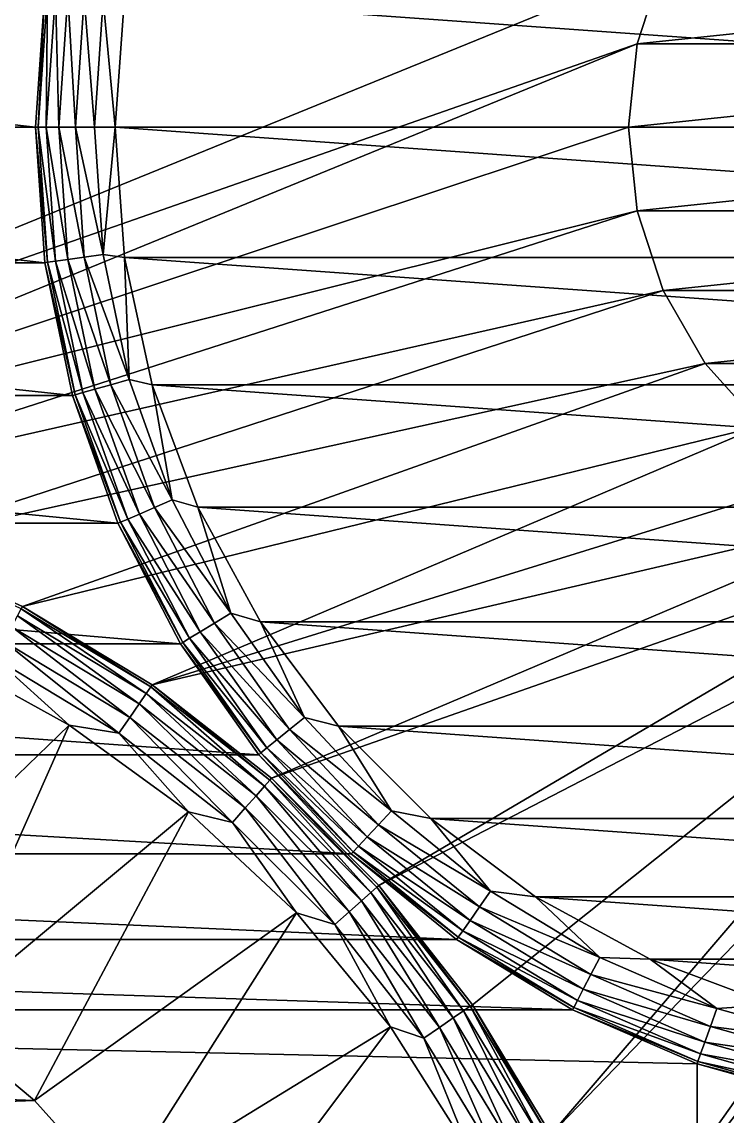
# Model space of a CAD drawing. Extents: x 464 to 15145, y 328 to 7622.
# Drawn here: x 12174 to 12993, y 4674 to 5944 of the extents above; entities that cross this region are included whole.
import ezdxf

# ---------------------------------------------------------------- set-up
doc = ezdxf.new("R2010")
doc.units = 0
doc.layers.get('0').update_dxf_attribs({"linetype": 'CONTINUOUS'})

msp = doc.modelspace()

# ---------------------------------------------------------------- linework, layer by layer
at = {"color": 7}
for points in [[(11497.9, 5432.7, -3744.1), (10077.2, 6011.6, -3744.1), (12918.6, 6011.6, -3744.1), (11497.9, 5432.7, -3744.1)], [(12918.6, 6011.6, -3744.1), (12888.5, 5918.9, -3744.1), (11497.9, 5432.7, -3744.1), (12918.6, 6011.6, -3744.1)], [(12918.6, 6011.6, -3744.1), (12918.6, 6011.6, -4528.9), (12888.5, 5918.9, -4528.9), (12918.6, 6011.6, -3744.1)], [(12918.6, 6011.6, -3744.1), (12888.5, 5918.9, -4528.9), (12888.5, 5918.9, -3744.1), (12918.6, 6011.6, -3744.1)], [(13800.7, 5918.9, -4528.9), (12888.5, 5918.9, -4528.9), (13770.5, 6011.6, -4528.9), (13800.7, 5918.9, -4528.9)], [(13770.5, 6011.6, -4528.9), (12888.5, 5918.9, -4528.9), (12918.6, 6011.6, -4528.9), (13770.5, 6011.6, -4528.9)], [(10805.4, 5821.9, -4432), (12190.4, 5821.9, -4432), (10794.6, 5979.1, -4432), (10805.4, 5821.9, -4432)], [(10794.6, 5979.1, -4432), (12190.4, 5821.9, -4432), (12201.1, 5979.1, -4432), (10794.6, 5979.1, -4432)], [(12190.4, 5821.9, -5124.5), (12193.5, 5821.9, -5148.4), (12201.1, 5979.1, -5124.5), (12190.4, 5821.9, -5124.5)], [(12190.4, 5821.9, -4432), (12190.4, 5821.9, -5124.5), (12201.1, 5979.1, -4432), (12190.4, 5821.9, -4432)], [(12201.1, 5979.1, -4432), (12190.4, 5821.9, -5124.5), (12201.1, 5979.1, -5124.5), (12201.1, 5979.1, -4432)], [(12201.1, 5979.1, -5124.5), (12193.5, 5821.9, -5148.4), (12204.3, 5978.6, -5148.4), (12201.1, 5979.1, -5124.5)], [(12193.5, 5821.9, -5148.4), (12202.8, 5821.9, -5170.7), (12204.3, 5978.6, -5148.4), (12193.5, 5821.9, -5148.4)], [(12204.3, 5978.6, -5148.4), (12202.8, 5821.9, -5170.7), (12213.4, 5977.4, -5170.7), (12204.3, 5978.6, -5148.4)], [(12202.8, 5821.9, -5170.7), (12217.4, 5821.9, -5189.8), (12213.4, 5977.4, -5170.7), (12202.8, 5821.9, -5170.7)], [(12213.4, 5977.4, -5170.7), (12217.4, 5821.9, -5189.8), (12227.9, 5975.4, -5189.8), (12213.4, 5977.4, -5170.7)], [(12217.4, 5821.9, -5189.8), (12236.6, 5821.9, -5204.5), (12227.9, 5975.4, -5189.8), (12217.4, 5821.9, -5189.8)], [(12227.9, 5975.4, -5189.8), (12236.6, 5821.9, -5204.5), (12246.9, 5972.8, -5204.5), (12227.9, 5975.4, -5189.8)], [(12236.6, 5821.9, -5204.5), (12258.8, 5821.9, -5213.7), (12246.9, 5972.8, -5204.5), (12236.6, 5821.9, -5204.5)], [(12258.8, 5821.9, -5213.7), (12268.9, 5969.7, -5213.7), (12246.9, 5972.8, -5204.5), (12258.8, 5821.9, -5213.7)], [(12282.7, 5821.9, -5216.8), (12293.5, 5973, -5216.8), (12268.9, 5969.7, -5213.7), (12282.7, 5821.9, -5216.8)], [(14406.4, 5821.9, -5216.8), (12293.5, 5973, -5216.8), (12282.7, 5821.9, -5216.8), (14406.4, 5821.9, -5216.8)], [(14395.6, 5973, -5216.8), (12293.5, 5973, -5216.8), (14406.4, 5821.9, -5216.8), (14395.6, 5973, -5216.8)], [(12258.8, 5821.9, -5213.7), (12282.7, 5821.9, -5216.8), (12268.9, 5969.7, -5213.7), (12258.8, 5821.9, -5213.7)], [(11497.9, 5432.7, -3744.1), (12888.5, 5918.9, -3744.1), (11673.6, 5422, -3744.1), (11497.9, 5432.7, -3744.1)], [(11673.6, 5422, -3744.1), (12888.5, 5918.9, -3744.1), (12878.3, 5821.9, -3744.1), (11673.6, 5422, -3744.1)], [(12888.5, 5918.9, -3744.1), (12888.5, 5918.9, -4528.9), (12878.3, 5821.9, -4528.9), (12888.5, 5918.9, -3744.1)], [(12888.5, 5918.9, -3744.1), (12878.3, 5821.9, -4528.9), (12878.3, 5821.9, -3744.1), (12888.5, 5918.9, -3744.1)], [(13810.8, 5821.9, -4528.9), (12878.3, 5821.9, -4528.9), (13800.7, 5918.9, -4528.9), (13810.8, 5821.9, -4528.9)], [(13800.7, 5918.9, -4528.9), (12878.3, 5821.9, -4528.9), (12888.5, 5918.9, -4528.9), (13800.7, 5918.9, -4528.9)], [(10794.6, 5664.7, -4432), (12201.1, 5664.7, -4432), (10805.4, 5821.9, -4432), (10794.6, 5664.7, -4432)], [(10805.4, 5821.9, -4432), (12201.1, 5664.7, -4432), (12190.4, 5821.9, -4432), (10805.4, 5821.9, -4432)], [(11673.6, 5422, -3744.1), (12878.3, 5821.9, -3744.1), (12888.5, 5725, -3744.1), (11673.6, 5422, -3744.1)], [(12201.1, 5664.7, -5124.5), (12204.3, 5665.2, -5148.4), (12190.4, 5821.9, -5124.5), (12201.1, 5664.7, -5124.5)], [(12190.4, 5821.9, -5124.5), (12204.3, 5665.2, -5148.4), (12193.5, 5821.9, -5148.4), (12190.4, 5821.9, -5124.5)], [(12201.1, 5664.7, -4432), (12201.1, 5664.7, -5124.5), (12190.4, 5821.9, -4432), (12201.1, 5664.7, -4432)], [(12190.4, 5821.9, -4432), (12201.1, 5664.7, -5124.5), (12190.4, 5821.9, -5124.5), (12190.4, 5821.9, -4432)], [(12202.8, 5821.9, -5170.7), (12193.5, 5821.9, -5148.4), (12213.4, 5666.4, -5170.7), (12202.8, 5821.9, -5170.7)], [(12213.4, 5666.4, -5170.7), (12193.5, 5821.9, -5148.4), (12204.3, 5665.2, -5148.4), (12213.4, 5666.4, -5170.7)], [(12217.4, 5821.9, -5189.8), (12202.8, 5821.9, -5170.7), (12227.9, 5668.4, -5189.8), (12217.4, 5821.9, -5189.8)], [(12227.9, 5668.4, -5189.8), (12202.8, 5821.9, -5170.7), (12213.4, 5666.4, -5170.7), (12227.9, 5668.4, -5189.8)], [(12236.6, 5821.9, -5204.5), (12217.4, 5821.9, -5189.8), (12246.9, 5671, -5204.5), (12236.6, 5821.9, -5204.5)], [(12246.9, 5671, -5204.5), (12217.4, 5821.9, -5189.8), (12227.9, 5668.4, -5189.8), (12246.9, 5671, -5204.5)], [(12268.9, 5674.1, -5213.7), (12258.8, 5821.9, -5213.7), (12236.6, 5821.9, -5204.5), (12268.9, 5674.1, -5213.7)], [(12246.9, 5671, -5204.5), (12268.9, 5674.1, -5213.7), (12236.6, 5821.9, -5204.5), (12246.9, 5671, -5204.5)], [(12268.9, 5674.1, -5213.7), (12282.7, 5821.9, -5216.8), (12258.8, 5821.9, -5213.7), (12268.9, 5674.1, -5213.7)], [(12268.9, 5674.1, -5213.7), (12293.5, 5670.8, -5216.8), (12282.7, 5821.9, -5216.8), (12268.9, 5674.1, -5213.7)], [(14406.4, 5821.9, -5216.8), (12282.7, 5821.9, -5216.8), (14395.6, 5670.8, -5216.8), (14406.4, 5821.9, -5216.8)], [(14395.6, 5670.8, -5216.8), (12282.7, 5821.9, -5216.8), (12293.5, 5670.8, -5216.8), (14395.6, 5670.8, -5216.8)], [(12878.3, 5821.9, -3744.1), (12878.3, 5821.9, -4528.9), (12888.5, 5725, -4528.9), (12878.3, 5821.9, -3744.1)], [(12878.3, 5821.9, -3744.1), (12888.5, 5725, -4528.9), (12888.5, 5725, -3744.1), (12878.3, 5821.9, -3744.1)], [(13810.8, 5821.9, -4528.9), (12888.5, 5725, -4528.9), (12878.3, 5821.9, -4528.9), (13810.8, 5821.9, -4528.9)], [(13800.7, 5725, -4528.9), (12888.5, 5725, -4528.9), (13810.8, 5821.9, -4528.9), (13800.7, 5725, -4528.9)], [(11673.6, 5422, -3744.1), (12888.5, 5725, -3744.1), (11846.7, 5390.3, -3744.1), (11673.6, 5422, -3744.1)], [(11846.7, 5390.3, -3744.1), (12888.5, 5725, -3744.1), (12918.6, 5632.3, -3744.1), (11846.7, 5390.3, -3744.1)], [(12888.5, 5725, -3744.1), (12888.5, 5725, -4528.9), (12918.6, 5632.3, -4528.9), (12888.5, 5725, -3744.1)], [(12888.5, 5725, -3744.1), (12918.6, 5632.3, -4528.9), (12918.6, 5632.3, -3744.1), (12888.5, 5725, -3744.1)], [(12888.5, 5725, -4528.9), (13800.7, 5725, -4528.9), (12918.6, 5632.3, -4528.9), (12888.5, 5725, -4528.9)], [(12918.6, 5632.3, -4528.9), (13800.7, 5725, -4528.9), (13770.5, 5632.3, -4528.9), (12918.6, 5632.3, -4528.9)], [(12213.4, 5666.4, -5170.7), (12204.3, 5665.2, -5148.4), (12245.1, 5513.9, -5170.7), (12213.4, 5666.4, -5170.7)], [(12227.9, 5668.4, -5189.8), (12213.4, 5666.4, -5170.7), (12259.2, 5517.8, -5189.8), (12227.9, 5668.4, -5189.8)], [(12259.2, 5517.8, -5189.8), (12213.4, 5666.4, -5170.7), (12245.1, 5513.9, -5170.7), (12259.2, 5517.8, -5189.8)], [(12246.9, 5671, -5204.5), (12227.9, 5668.4, -5189.8), (12277.6, 5523, -5204.5), (12246.9, 5671, -5204.5)], [(12277.6, 5523, -5204.5), (12227.9, 5668.4, -5189.8), (12259.2, 5517.8, -5189.8), (12277.6, 5523, -5204.5)], [(12299.1, 5529, -5213.7), (12268.9, 5674.1, -5213.7), (12246.9, 5671, -5204.5), (12299.1, 5529, -5213.7)], [(12299.1, 5529, -5213.7), (12246.9, 5671, -5204.5), (12277.6, 5523, -5204.5), (12299.1, 5529, -5213.7)], [(12299.1, 5529, -5213.7), (12293.5, 5670.8, -5216.8), (12268.9, 5674.1, -5213.7), (12299.1, 5529, -5213.7)], [(12299.1, 5529, -5213.7), (12325.7, 5522.8, -5216.8), (12293.5, 5670.8, -5216.8), (12299.1, 5529, -5213.7)], [(14395.6, 5670.8, -5216.8), (12293.5, 5670.8, -5216.8), (14363.4, 5522.8, -5216.8), (14395.6, 5670.8, -5216.8)], [(14363.4, 5522.8, -5216.8), (12293.5, 5670.8, -5216.8), (12325.7, 5522.8, -5216.8), (14363.4, 5522.8, -5216.8)], [(10762.6, 5510.5, -4432), (12233.2, 5510.5, -4432), (10794.6, 5664.7, -4432), (10762.6, 5510.5, -4432)], [(10794.6, 5664.7, -4432), (12233.2, 5510.5, -4432), (12201.1, 5664.7, -4432), (10794.6, 5664.7, -4432)], [(12201.1, 5664.7, -5124.5), (12236.2, 5511.4, -5148.4), (12204.3, 5665.2, -5148.4), (12201.1, 5664.7, -5124.5)], [(12233.2, 5510.5, -5124.5), (12236.2, 5511.4, -5148.4), (12201.1, 5664.7, -5124.5), (12233.2, 5510.5, -5124.5)], [(12233.2, 5510.5, -4432), (12233.2, 5510.5, -5124.5), (12201.1, 5664.7, -4432), (12233.2, 5510.5, -4432)], [(12201.1, 5664.7, -4432), (12233.2, 5510.5, -5124.5), (12201.1, 5664.7, -5124.5), (12201.1, 5664.7, -4432)], [(12245.1, 5513.9, -5170.7), (12204.3, 5665.2, -5148.4), (12236.2, 5511.4, -5148.4), (12245.1, 5513.9, -5170.7)], [(11846.7, 5390.3, -3744.1), (12918.6, 5632.3, -3744.1), (12014.7, 5337.9, -3744.1), (11846.7, 5390.3, -3744.1)], [(12014.7, 5337.9, -3744.1), (12918.6, 5632.3, -3744.1), (12967.3, 5547.8, -3744.1), (12014.7, 5337.9, -3744.1)], [(12918.6, 5632.3, -3744.1), (12918.6, 5632.3, -4528.9), (12967.3, 5547.8, -4528.9), (12918.6, 5632.3, -3744.1)], [(12918.6, 5632.3, -3744.1), (12967.3, 5547.8, -4528.9), (12967.3, 5547.8, -3744.1), (12918.6, 5632.3, -3744.1)], [(12918.6, 5632.3, -4528.9), (13770.5, 5632.3, -4528.9), (12967.3, 5547.8, -4528.9), (12918.6, 5632.3, -4528.9)], [(12967.3, 5547.8, -4528.9), (13770.5, 5632.3, -4528.9), (13721.8, 5547.8, -4528.9), (12967.3, 5547.8, -4528.9)], [(12014.7, 5337.9, -3744.1), (12967.3, 5547.8, -3744.1), (12175.2, 5265.7, -3744.1), (12014.7, 5337.9, -3744.1)], [(12175.2, 5265.7, -3744.1), (12967.3, 5547.8, -3744.1), (13032.6, 5475.4, -3744.1), (12175.2, 5265.7, -3744.1)], [(12967.3, 5547.8, -3744.1), (12967.3, 5547.8, -4528.9), (13032.6, 5475.4, -4528.9), (12967.3, 5547.8, -3744.1)], [(12967.3, 5547.8, -3744.1), (13032.6, 5475.4, -4528.9), (13032.6, 5475.4, -3744.1), (12967.3, 5547.8, -3744.1)], [(12967.3, 5547.8, -4528.9), (13721.8, 5547.8, -4528.9), (13032.6, 5475.4, -4528.9), (12967.3, 5547.8, -4528.9)], [(12348.7, 5389.4, -5213.7), (12299.1, 5529, -5213.7), (12277.6, 5523, -5204.5), (12348.7, 5389.4, -5213.7)], [(12348.7, 5389.4, -5213.7), (12325.7, 5522.8, -5216.8), (12299.1, 5529, -5213.7), (12348.7, 5389.4, -5213.7)], [(12245.1, 5513.9, -5170.7), (12236.2, 5511.4, -5148.4), (12297.3, 5367, -5170.7), (12245.1, 5513.9, -5170.7)], [(12259.2, 5517.8, -5189.8), (12245.1, 5513.9, -5170.7), (12310.8, 5372.9, -5189.8), (12259.2, 5517.8, -5189.8)], [(12310.8, 5372.9, -5189.8), (12245.1, 5513.9, -5170.7), (12297.3, 5367, -5170.7), (12310.8, 5372.9, -5189.8)], [(12277.6, 5523, -5204.5), (12259.2, 5517.8, -5189.8), (12328.3, 5380.5, -5204.5), (12277.6, 5523, -5204.5)], [(12328.3, 5380.5, -5204.5), (12259.2, 5517.8, -5189.8), (12310.8, 5372.9, -5189.8), (12328.3, 5380.5, -5204.5)], [(12348.7, 5389.4, -5213.7), (12277.6, 5523, -5204.5), (12328.3, 5380.5, -5204.5), (12348.7, 5389.4, -5213.7)], [(12348.7, 5389.4, -5213.7), (12378.7, 5380.8, -5216.8), (12325.7, 5522.8, -5216.8), (12348.7, 5389.4, -5213.7)], [(14363.4, 5522.8, -5216.8), (12325.7, 5522.8, -5216.8), (14310.4, 5380.8, -5216.8), (14363.4, 5522.8, -5216.8)], [(14310.4, 5380.8, -5216.8), (12325.7, 5522.8, -5216.8), (12378.7, 5380.8, -5216.8), (14310.4, 5380.8, -5216.8)], [(10709.8, 5362.1, -4432), (12285.9, 5362.1, -4432), (10762.6, 5510.5, -4432), (10709.8, 5362.1, -4432)], [(10762.6, 5510.5, -4432), (12285.9, 5362.1, -4432), (12233.2, 5510.5, -4432), (10762.6, 5510.5, -4432)], [(12233.2, 5510.5, -5124.5), (12288.8, 5363.3, -5148.4), (12236.2, 5511.4, -5148.4), (12233.2, 5510.5, -5124.5)], [(12285.9, 5362.1, -5124.5), (12288.8, 5363.3, -5148.4), (12233.2, 5510.5, -5124.5), (12285.9, 5362.1, -5124.5)], [(12285.9, 5362.1, -4432), (12285.9, 5362.1, -5124.5), (12233.2, 5510.5, -4432), (12285.9, 5362.1, -4432)], [(12233.2, 5510.5, -4432), (12285.9, 5362.1, -5124.5), (12233.2, 5510.5, -5124.5), (12233.2, 5510.5, -4432)], [(12297.3, 5367, -5170.7), (12236.2, 5511.4, -5148.4), (12288.8, 5363.3, -5148.4), (12297.3, 5367, -5170.7)], [(12175.2, 5265.7, -3744.1), (13032.6, 5475.4, -3744.1), (12325.8, 5174.7, -3744.1), (12175.2, 5265.7, -3744.1)], [(12325.8, 5174.7, -3744.1), (13032.6, 5475.4, -3744.1), (13111.4, 5418.1, -3744.1), (12325.8, 5174.7, -3744.1)], [(12944.7, 4150.9, -3744.1), (13577.7, 5418.1, -3744.1), (13656.6, 5475.4, -3744.1), (12944.7, 4150.9, -3744.1)], [(12944.7, 4150.9, -3744.1), (13656.6, 5475.4, -3744.1), (12955.3, 3975.2, -3744.1), (12944.7, 4150.9, -3744.1)], [(12955.3, 3975.2, -3744.1), (13656.6, 5475.4, -3744.1), (13656.6, 2475.1, -3744.1), (12955.3, 3975.2, -3744.1)], [(12325.8, 5174.7, -3744.1), (13111.4, 5418.1, -3744.1), (13200.5, 5378.4, -3744.1), (12325.8, 5174.7, -3744.1)], [(12860.6, 4492, -3744.1), (13488.6, 5378.4, -3744.1), (13577.7, 5418.1, -3744.1), (12860.6, 4492, -3744.1)], [(12860.6, 4492, -3744.1), (13577.7, 5418.1, -3744.1), (12913, 4324, -3744.1), (12860.6, 4492, -3744.1)], [(12913, 4324, -3744.1), (13577.7, 5418.1, -3744.1), (12944.7, 4150.9, -3744.1), (12913, 4324, -3744.1)], [(12416.9, 5257.8, -5213.7), (12348.7, 5389.4, -5213.7), (12328.3, 5380.5, -5204.5), (12416.9, 5257.8, -5213.7)], [(12416.9, 5257.8, -5213.7), (12378.7, 5380.8, -5216.8), (12348.7, 5389.4, -5213.7), (12416.9, 5257.8, -5213.7)], [(12328.3, 5380.5, -5204.5), (12310.8, 5372.9, -5189.8), (12397.9, 5246.2, -5204.5), (12328.3, 5380.5, -5204.5)], [(12325.8, 5174.7, -3744.1), (13200.5, 5378.4, -3744.1), (12464.3, 5066.1, -3744.1), (12325.8, 5174.7, -3744.1)], [(12416.9, 5257.8, -5213.7), (12328.3, 5380.5, -5204.5), (12397.9, 5246.2, -5204.5), (12416.9, 5257.8, -5213.7)], [(12416.9, 5257.8, -5213.7), (12451.3, 5247.8, -5216.8), (12378.7, 5380.8, -5216.8), (12416.9, 5257.8, -5213.7)], [(14310.4, 5380.8, -5216.8), (12378.7, 5380.8, -5216.8), (14237.8, 5247.8, -5216.8), (14310.4, 5380.8, -5216.8)], [(14237.8, 5247.8, -5216.8), (12378.7, 5380.8, -5216.8), (12451.3, 5247.8, -5216.8), (14237.8, 5247.8, -5216.8)], [(12464.3, 5066.1, -3744.1), (13200.5, 5378.4, -3744.1), (13295.8, 5358.2, -3744.1), (12464.3, 5066.1, -3744.1)], [(12788.4, 4652.5, -3744.1), (13393.3, 5358.2, -3744.1), (13488.6, 5378.4, -3744.1), (12788.4, 4652.5, -3744.1)], [(12788.4, 4652.5, -3744.1), (13488.6, 5378.4, -3744.1), (12860.6, 4492, -3744.1), (12788.4, 4652.5, -3744.1)], [(10637.4, 5222.2, -4432), (12358.4, 5222.2, -4432), (10709.8, 5362.1, -4432), (10637.4, 5222.2, -4432)], [(10709.8, 5362.1, -4432), (12358.4, 5222.2, -4432), (12285.9, 5362.1, -4432), (10709.8, 5362.1, -4432)], [(12285.9, 5362.1, -5124.5), (12361.1, 5223.9, -5148.4), (12288.8, 5363.3, -5148.4), (12285.9, 5362.1, -5124.5)], [(12358.4, 5222.2, -5124.5), (12361.1, 5223.9, -5148.4), (12285.9, 5362.1, -5124.5), (12358.4, 5222.2, -5124.5)], [(12358.4, 5222.2, -4432), (12358.4, 5222.2, -5124.5), (12285.9, 5362.1, -4432), (12358.4, 5222.2, -4432)], [(12285.9, 5362.1, -4432), (12358.4, 5222.2, -5124.5), (12285.9, 5362.1, -5124.5), (12285.9, 5362.1, -4432)], [(12297.3, 5367, -5170.7), (12288.8, 5363.3, -5148.4), (12369, 5228.6, -5170.7), (12297.3, 5367, -5170.7)], [(12369, 5228.6, -5170.7), (12288.8, 5363.3, -5148.4), (12361.1, 5223.9, -5148.4), (12369, 5228.6, -5170.7)], [(12310.8, 5372.9, -5189.8), (12297.3, 5367, -5170.7), (12381.5, 5236.3, -5189.8), (12310.8, 5372.9, -5189.8)], [(12381.5, 5236.3, -5189.8), (12297.3, 5367, -5170.7), (12369, 5228.6, -5170.7), (12381.5, 5236.3, -5189.8)], [(12397.9, 5246.2, -5204.5), (12310.8, 5372.9, -5189.8), (12381.5, 5236.3, -5189.8), (12397.9, 5246.2, -5204.5)], [(12464.3, 5066.1, -3744.1), (13295.8, 5358.2, -3744.1), (12588.8, 4941.7, -3744.1), (12464.3, 5066.1, -3744.1)], [(12588.8, 4941.7, -3744.1), (13295.8, 5358.2, -3744.1), (13393.3, 5358.2, -3744.1), (12588.8, 4941.7, -3744.1)], [(12588.8, 4941.7, -3744.1), (13393.3, 5358.2, -3744.1), (12697.3, 4803.1, -3744.1), (12588.8, 4941.7, -3744.1)], [(12697.3, 4803.1, -3744.1), (13393.3, 5358.2, -3744.1), (12788.4, 4652.5, -3744.1), (12697.3, 4803.1, -3744.1)], [(12175.2, 5265.7, -96.9), (12173.7, 5262.9, -73.1), (12014.7, 5337.9, -96.9), (12175.2, 5265.7, -96.9)], [(12175.2, 5265.7, -3744.1), (12175.2, 5265.7, -96.9), (12014.7, 5337.9, -3744.1), (12175.2, 5265.7, -3744.1)], [(12014.7, 5337.9, -3744.1), (12175.2, 5265.7, -96.9), (12014.7, 5337.9, -96.9), (12014.7, 5337.9, -3744.1)], [(12318.8, 5164.5, -50.8), (12169.4, 5254.8, -50.8), (12173.7, 5262.9, -73.1), (12318.8, 5164.5, -50.8)], [(12175.2, 5265.7, -96.9), (12324, 5172.1, -73.1), (12173.7, 5262.9, -73.1), (12175.2, 5265.7, -96.9)], [(12324, 5172.1, -73.1), (12318.8, 5164.5, -50.8), (12173.7, 5262.9, -73.1), (12324, 5172.1, -73.1)], [(12325.8, 5174.7, -96.9), (12324, 5172.1, -73.1), (12175.2, 5265.7, -96.9), (12325.8, 5174.7, -96.9)], [(12325.8, 5174.7, -3744.1), (12325.8, 5174.7, -96.9), (12175.2, 5265.7, -3744.1), (12325.8, 5174.7, -3744.1)], [(12175.2, 5265.7, -3744.1), (12325.8, 5174.7, -96.9), (12175.2, 5265.7, -96.9), (12175.2, 5265.7, -3744.1)], [(12310.4, 5152.4, -31.7), (12162.6, 5241.8, -31.7), (12169.4, 5254.8, -50.8), (12310.4, 5152.4, -31.7)], [(12318.8, 5164.5, -50.8), (12310.4, 5152.4, -31.7), (12169.4, 5254.8, -50.8), (12318.8, 5164.5, -50.8)], [(12502.3, 5136.7, -5213.7), (12416.9, 5257.8, -5213.7), (12397.9, 5246.2, -5204.5), (12502.3, 5136.7, -5213.7)], [(12502.3, 5136.7, -5213.7), (12451.3, 5247.8, -5216.8), (12416.9, 5257.8, -5213.7), (12502.3, 5136.7, -5213.7)], [(12502.3, 5136.7, -5213.7), (12542.1, 5126.6, -5216.8), (12451.3, 5247.8, -5216.8), (12502.3, 5136.7, -5213.7)], [(14237.8, 5247.8, -5216.8), (12451.3, 5247.8, -5216.8), (14147, 5126.6, -5216.8), (14237.8, 5247.8, -5216.8)], [(14147, 5126.6, -5216.8), (12451.3, 5247.8, -5216.8), (12542.1, 5126.6, -5216.8), (14147, 5126.6, -5216.8)], [(12299.6, 5136.7, -17), (12153.7, 5224.8, -17), (12162.6, 5241.8, -31.7), (12299.6, 5136.7, -17)], [(12310.4, 5152.4, -31.7), (12299.6, 5136.7, -17), (12162.6, 5241.8, -31.7), (12310.4, 5152.4, -31.7)], [(12381.5, 5236.3, -5189.8), (12369, 5228.6, -5170.7), (12470.2, 5110.6, -5189.8), (12381.5, 5236.3, -5189.8)], [(12397.9, 5246.2, -5204.5), (12381.5, 5236.3, -5189.8), (12485.1, 5122.7, -5204.5), (12397.9, 5246.2, -5204.5)], [(12485.1, 5122.7, -5204.5), (12381.5, 5236.3, -5189.8), (12470.2, 5110.6, -5189.8), (12485.1, 5122.7, -5204.5)], [(12502.3, 5136.7, -5213.7), (12397.9, 5246.2, -5204.5), (12485.1, 5122.7, -5204.5), (12502.3, 5136.7, -5213.7)], [(10546.5, 5093.5, -4432), (12449.3, 5093.5, -4432), (10637.4, 5222.2, -4432), (10546.5, 5093.5, -4432)], [(10637.4, 5222.2, -4432), (12449.3, 5093.5, -4432), (12358.4, 5222.2, -4432), (10637.4, 5222.2, -4432)], [(12286.9, 5118.3, -7.8), (12143.4, 5205.1, -7.8), (12153.7, 5224.8, -17), (12286.9, 5118.3, -7.8)], [(12299.6, 5136.7, -17), (12286.9, 5118.3, -7.8), (12153.7, 5224.8, -17), (12299.6, 5136.7, -17)], [(12358.4, 5222.2, -5124.5), (12451.7, 5095.5, -5148.4), (12361.1, 5223.9, -5148.4), (12358.4, 5222.2, -5124.5)], [(12449.3, 5093.5, -5124.5), (12451.7, 5095.5, -5148.4), (12358.4, 5222.2, -5124.5), (12449.3, 5093.5, -5124.5)], [(12449.3, 5093.5, -4432), (12449.3, 5093.5, -5124.5), (12358.4, 5222.2, -4432), (12449.3, 5093.5, -4432)], [(12358.4, 5222.2, -4432), (12449.3, 5093.5, -5124.5), (12358.4, 5222.2, -5124.5), (12358.4, 5222.2, -4432)], [(12369, 5228.6, -5170.7), (12361.1, 5223.9, -5148.4), (12458.9, 5101.3, -5170.7), (12369, 5228.6, -5170.7)], [(12458.9, 5101.3, -5170.7), (12361.1, 5223.9, -5148.4), (12451.7, 5095.5, -5148.4), (12458.9, 5101.3, -5170.7)], [(12470.2, 5110.6, -5189.8), (12369, 5228.6, -5170.7), (12458.9, 5101.3, -5170.7), (12470.2, 5110.6, -5189.8)], [(12229.3, 5127.8, -4.6), (11953.2, 4860.8, -4.6), (12079.1, 5210.4, -4.6), (12229.3, 5127.8, -4.6)], [(12229.3, 5127.8, -4.6), (12079.1, 5210.4, -4.6), (12143.4, 5205.1, -7.8), (12229.3, 5127.8, -4.6)], [(12286.9, 5118.3, -7.8), (12229.3, 5127.8, -4.6), (12143.4, 5205.1, -7.8), (12286.9, 5118.3, -7.8)], [(12456.1, 5056.9, -50.8), (12318.8, 5164.5, -50.8), (12324, 5172.1, -73.1), (12456.1, 5056.9, -50.8)], [(12325.8, 5174.7, -96.9), (12462.3, 5063.8, -73.1), (12324, 5172.1, -73.1), (12325.8, 5174.7, -96.9)], [(12462.3, 5063.8, -73.1), (12456.1, 5056.9, -50.8), (12324, 5172.1, -73.1), (12462.3, 5063.8, -73.1)], [(12464.3, 5066.1, -96.9), (12462.3, 5063.8, -73.1), (12325.8, 5174.7, -96.9), (12464.3, 5066.1, -96.9)], [(12464.3, 5066.1, -3744.1), (12464.3, 5066.1, -96.9), (12325.8, 5174.7, -3744.1), (12464.3, 5066.1, -3744.1)], [(12325.8, 5174.7, -3744.1), (12464.3, 5066.1, -96.9), (12325.8, 5174.7, -96.9), (12325.8, 5174.7, -3744.1)], [(12446.4, 5045.9, -31.7), (12310.4, 5152.4, -31.7), (12318.8, 5164.5, -50.8), (12446.4, 5045.9, -31.7)], [(12456.1, 5056.9, -50.8), (12446.4, 5045.9, -31.7), (12318.8, 5164.5, -50.8), (12456.1, 5056.9, -50.8)], [(12433.7, 5031.6, -17), (12299.6, 5136.7, -17), (12310.4, 5152.4, -31.7), (12433.7, 5031.6, -17)], [(12446.4, 5045.9, -31.7), (12433.7, 5031.6, -17), (12310.4, 5152.4, -31.7), (12446.4, 5045.9, -31.7)], [(12419, 5014.9, -7.8), (12286.9, 5118.3, -7.8), (12299.6, 5136.7, -17), (12419, 5014.9, -7.8)], [(12433.7, 5031.6, -17), (12419, 5014.9, -7.8), (12299.6, 5136.7, -17), (12433.7, 5031.6, -17)], [(12603.5, 5028.4, -5213.7), (12502.3, 5136.7, -5213.7), (12485.1, 5122.7, -5204.5), (12603.5, 5028.4, -5213.7)], [(12603.5, 5028.4, -5213.7), (12542.1, 5126.6, -5216.8), (12502.3, 5136.7, -5213.7), (12603.5, 5028.4, -5213.7)], [(12229.3, 5127.8, -4.6), (12077.3, 4785.1, -4.6), (11953.2, 4860.8, -4.6), (12229.3, 5127.8, -4.6)], [(12368, 5027.1, -4.6), (12077.3, 4785.1, -4.6), (12229.3, 5127.8, -4.6), (12368, 5027.1, -4.6)], [(12368, 5027.1, -4.6), (12229.3, 5127.8, -4.6), (12286.9, 5118.3, -7.8), (12368, 5027.1, -4.6)], [(12485.1, 5122.7, -5204.5), (12470.2, 5110.6, -5189.8), (12588.3, 5012.1, -5204.5), (12485.1, 5122.7, -5204.5)], [(12603.5, 5028.4, -5213.7), (12485.1, 5122.7, -5204.5), (12588.3, 5012.1, -5204.5), (12603.5, 5028.4, -5213.7)], [(12603.5, 5028.4, -5213.7), (12649.2, 5019.4, -5216.8), (12542.1, 5126.6, -5216.8), (12603.5, 5028.4, -5213.7)], [(14147, 5126.6, -5216.8), (12542.1, 5126.6, -5216.8), (14039.9, 5019.4, -5216.8), (14147, 5126.6, -5216.8)], [(14039.9, 5019.4, -5216.8), (12542.1, 5126.6, -5216.8), (12649.2, 5019.4, -5216.8), (14039.9, 5019.4, -5216.8)], [(12419, 5014.9, -7.8), (12368, 5027.1, -4.6), (12286.9, 5118.3, -7.8), (12419, 5014.9, -7.8)], [(12470.2, 5110.6, -5189.8), (12458.9, 5101.3, -5170.7), (12575.2, 4998.2, -5189.8), (12470.2, 5110.6, -5189.8)], [(12588.3, 5012.1, -5204.5), (12470.2, 5110.6, -5189.8), (12575.2, 4998.2, -5189.8), (12588.3, 5012.1, -5204.5)], [(12449.3, 5093.5, -5124.5), (12558.9, 4980.7, -5148.4), (12451.7, 5095.5, -5148.4), (12449.3, 5093.5, -5124.5)], [(12458.9, 5101.3, -5170.7), (12451.7, 5095.5, -5148.4), (12565.2, 4987.4, -5170.7), (12458.9, 5101.3, -5170.7)], [(12565.2, 4987.4, -5170.7), (12451.7, 5095.5, -5148.4), (12558.9, 4980.7, -5148.4), (12565.2, 4987.4, -5170.7)], [(12575.2, 4998.2, -5189.8), (12458.9, 5101.3, -5170.7), (12565.2, 4987.4, -5170.7), (12575.2, 4998.2, -5189.8)], [(10439, 4978.4, -4432), (12556.8, 4978.4, -4432), (10546.5, 5093.5, -4432), (10439, 4978.4, -4432)], [(10546.5, 5093.5, -4432), (12556.8, 4978.4, -4432), (12449.3, 5093.5, -4432), (10546.5, 5093.5, -4432)], [(12556.8, 4978.4, -5124.5), (12558.9, 4980.7, -5148.4), (12449.3, 5093.5, -5124.5), (12556.8, 4978.4, -5124.5)], [(12556.8, 4978.4, -4432), (12556.8, 4978.4, -5124.5), (12449.3, 5093.5, -4432), (12556.8, 4978.4, -4432)], [(12449.3, 5093.5, -4432), (12556.8, 4978.4, -5124.5), (12449.3, 5093.5, -5124.5), (12449.3, 5093.5, -4432)], [(12568.5, 4923.8, -31.7), (12446.4, 5045.9, -31.7), (12456.1, 5056.9, -50.8), (12568.5, 4923.8, -31.7)], [(12579.5, 4933.5, -50.8), (12456.1, 5056.9, -50.8), (12462.3, 5063.8, -73.1), (12579.5, 4933.5, -50.8)], [(12579.5, 4933.5, -50.8), (12568.5, 4923.8, -31.7), (12456.1, 5056.9, -50.8), (12579.5, 4933.5, -50.8)], [(12464.3, 5066.1, -96.9), (12586.4, 4939.6, -73.1), (12462.3, 5063.8, -73.1), (12464.3, 5066.1, -96.9)], [(12586.4, 4939.6, -73.1), (12579.5, 4933.5, -50.8), (12462.3, 5063.8, -73.1), (12586.4, 4939.6, -73.1)], [(12588.8, 4941.7, -96.9), (12586.4, 4939.6, -73.1), (12464.3, 5066.1, -96.9), (12588.8, 4941.7, -96.9)], [(12588.8, 4941.7, -3744.1), (12588.8, 4941.7, -96.9), (12464.3, 5066.1, -3744.1), (12588.8, 4941.7, -3744.1)], [(12464.3, 5066.1, -3744.1), (12588.8, 4941.7, -96.9), (12464.3, 5066.1, -96.9), (12464.3, 5066.1, -3744.1)], [(12554.2, 4911.1, -17), (12433.7, 5031.6, -17), (12446.4, 5045.9, -31.7), (12554.2, 4911.1, -17)], [(12568.5, 4923.8, -31.7), (12554.2, 4911.1, -17), (12446.4, 5045.9, -31.7), (12568.5, 4923.8, -31.7)], [(12537.6, 4896.3, -7.8), (12419, 5014.9, -7.8), (12433.7, 5031.6, -17), (12537.6, 4896.3, -7.8)], [(12554.2, 4911.1, -17), (12537.6, 4896.3, -7.8), (12433.7, 5031.6, -17), (12554.2, 4911.1, -17)], [(12368, 5027.1, -4.6), (12189, 4692.1, -4.6), (12077.3, 4785.1, -4.6), (12368, 5027.1, -4.6)], [(12493, 4909.7, -4.6), (12189, 4692.1, -4.6), (12368, 5027.1, -4.6), (12493, 4909.7, -4.6)], [(12493, 4909.7, -4.6), (12368, 5027.1, -4.6), (12419, 5014.9, -7.8), (12493, 4909.7, -4.6)], [(12718.4, 4934.9, -5213.7), (12603.5, 5028.4, -5213.7), (12588.3, 5012.1, -5204.5), (12718.4, 4934.9, -5213.7)], [(12718.4, 4934.9, -5213.7), (12649.2, 5019.4, -5216.8), (12603.5, 5028.4, -5213.7), (12718.4, 4934.9, -5213.7)], [(12718.4, 4934.9, -5213.7), (12770.5, 4928.6, -5216.8), (12649.2, 5019.4, -5216.8), (12718.4, 4934.9, -5213.7)], [(14039.9, 5019.4, -5216.8), (12649.2, 5019.4, -5216.8), (13918.6, 4928.6, -5216.8), (14039.9, 5019.4, -5216.8)], [(13918.6, 4928.6, -5216.8), (12649.2, 5019.4, -5216.8), (12770.5, 4928.6, -5216.8), (13918.6, 4928.6, -5216.8)], [(12537.6, 4896.3, -7.8), (12493, 4909.7, -4.6), (12419, 5014.9, -7.8), (12537.6, 4896.3, -7.8)], [(12588.3, 5012.1, -5204.5), (12575.2, 4998.2, -5189.8), (12705.6, 4916.7, -5204.5), (12588.3, 5012.1, -5204.5)], [(12718.4, 4934.9, -5213.7), (12588.3, 5012.1, -5204.5), (12705.6, 4916.7, -5204.5), (12718.4, 4934.9, -5213.7)], [(12575.2, 4998.2, -5189.8), (12565.2, 4987.4, -5170.7), (12694.6, 4901.1, -5189.8), (12575.2, 4998.2, -5189.8)], [(12705.6, 4916.7, -5204.5), (12575.2, 4998.2, -5189.8), (12694.6, 4901.1, -5189.8), (12705.6, 4916.7, -5204.5)], [(12556.8, 4978.4, -5124.5), (12680.8, 4881.6, -5148.4), (12558.9, 4980.7, -5148.4), (12556.8, 4978.4, -5124.5)], [(12565.2, 4987.4, -5170.7), (12558.9, 4980.7, -5148.4), (12686.1, 4889.1, -5170.7), (12565.2, 4987.4, -5170.7)], [(12686.1, 4889.1, -5170.7), (12558.9, 4980.7, -5148.4), (12680.8, 4881.6, -5148.4), (12686.1, 4889.1, -5170.7)], [(12694.6, 4901.1, -5189.8), (12565.2, 4987.4, -5170.7), (12686.1, 4889.1, -5170.7), (12694.6, 4901.1, -5189.8)], [(10316.8, 4879, -4432), (12679, 4879, -4432), (10439, 4978.4, -4432), (10316.8, 4879, -4432)], [(10439, 4978.4, -4432), (12679, 4879, -4432), (12556.8, 4978.4, -4432), (10439, 4978.4, -4432)], [(12679, 4879, -5124.5), (12680.8, 4881.6, -5148.4), (12556.8, 4978.4, -5124.5), (12679, 4879, -5124.5)], [(12679, 4879, -4432), (12679, 4879, -5124.5), (12556.8, 4978.4, -4432), (12679, 4879, -4432)], [(12556.8, 4978.4, -4432), (12679, 4879, -5124.5), (12556.8, 4978.4, -5124.5), (12556.8, 4978.4, -4432)], [(12675.1, 4787.8, -31.7), (12568.5, 4923.8, -31.7), (12579.5, 4933.5, -50.8), (12675.1, 4787.8, -31.7)], [(12687.1, 4796.1, -50.8), (12579.5, 4933.5, -50.8), (12586.4, 4939.6, -73.1), (12687.1, 4796.1, -50.8)], [(12687.1, 4796.1, -50.8), (12675.1, 4787.8, -31.7), (12579.5, 4933.5, -50.8), (12687.1, 4796.1, -50.8)], [(12588.8, 4941.7, -96.9), (12694.7, 4801.4, -73.1), (12586.4, 4939.6, -73.1), (12588.8, 4941.7, -96.9)], [(12694.7, 4801.4, -73.1), (12687.1, 4796.1, -50.8), (12586.4, 4939.6, -73.1), (12694.7, 4801.4, -73.1)], [(12697.3, 4803.1, -96.9), (12694.7, 4801.4, -73.1), (12588.8, 4941.7, -96.9), (12697.3, 4803.1, -96.9)], [(12697.3, 4803.1, -3744.1), (12697.3, 4803.1, -96.9), (12588.8, 4941.7, -3744.1), (12697.3, 4803.1, -3744.1)], [(12588.8, 4941.7, -3744.1), (12697.3, 4803.1, -96.9), (12588.8, 4941.7, -96.9), (12588.8, 4941.7, -3744.1)], [(12845.1, 4857.9, -5213.7), (12718.4, 4934.9, -5213.7), (12705.6, 4916.7, -5204.5), (12845.1, 4857.9, -5213.7)], [(12845.1, 4857.9, -5213.7), (12770.5, 4928.6, -5216.8), (12718.4, 4934.9, -5213.7), (12845.1, 4857.9, -5213.7)], [(12659.3, 4776.9, -17), (12554.2, 4911.1, -17), (12568.5, 4923.8, -31.7), (12659.3, 4776.9, -17)], [(12675.1, 4787.8, -31.7), (12659.3, 4776.9, -17), (12568.5, 4923.8, -31.7), (12675.1, 4787.8, -31.7)], [(12705.6, 4916.7, -5204.5), (12694.6, 4901.1, -5189.8), (12834.8, 4838.1, -5204.5), (12705.6, 4916.7, -5204.5)], [(12845.1, 4857.9, -5213.7), (12705.6, 4916.7, -5204.5), (12834.8, 4838.1, -5204.5), (12845.1, 4857.9, -5213.7)], [(12845.1, 4857.9, -5213.7), (12903.5, 4856, -5216.8), (12770.5, 4928.6, -5216.8), (12845.1, 4857.9, -5213.7)], [(13918.6, 4928.6, -5216.8), (12770.5, 4928.6, -5216.8), (13785.7, 4856, -5216.8), (13918.6, 4928.6, -5216.8)], [(13785.7, 4856, -5216.8), (12770.5, 4928.6, -5216.8), (12903.5, 4856, -5216.8), (13785.7, 4856, -5216.8)], [(12493, 4909.7, -4.6), (12286, 4583.8, -4.6), (12189, 4692.1, -4.6), (12493, 4909.7, -4.6)], [(12602.3, 4777.6, -4.6), (12286, 4583.8, -4.6), (12493, 4909.7, -4.6), (12602.3, 4777.6, -4.6)], [(12602.3, 4777.6, -4.6), (12493, 4909.7, -4.6), (12537.6, 4896.3, -7.8), (12602.3, 4777.6, -4.6)], [(12641, 4764.3, -7.8), (12537.6, 4896.3, -7.8), (12554.2, 4911.1, -17), (12641, 4764.3, -7.8)], [(12659.3, 4776.9, -17), (12641, 4764.3, -7.8), (12554.2, 4911.1, -17), (12659.3, 4776.9, -17)], [(12641, 4764.3, -7.8), (12602.3, 4777.6, -4.6), (12537.6, 4896.3, -7.8), (12641, 4764.3, -7.8)], [(12694.6, 4901.1, -5189.8), (12686.1, 4889.1, -5170.7), (12826, 4821.2, -5189.8), (12694.6, 4901.1, -5189.8)], [(12834.8, 4838.1, -5204.5), (12694.6, 4901.1, -5189.8), (12826, 4821.2, -5189.8), (12834.8, 4838.1, -5204.5)], [(10182.2, 4797.1, -4432), (12813.6, 4797.1, -4432), (10316.8, 4879, -4432), (10182.2, 4797.1, -4432)], [(10316.8, 4879, -4432), (12813.6, 4797.1, -4432), (12679, 4879, -4432), (10316.8, 4879, -4432)], [(12679, 4879, -5124.5), (12815, 4799.9, -5148.4), (12680.8, 4881.6, -5148.4), (12679, 4879, -5124.5)], [(12813.6, 4797.1, -5124.5), (12815, 4799.9, -5148.4), (12679, 4879, -5124.5), (12813.6, 4797.1, -5124.5)], [(12813.6, 4797.1, -4432), (12813.6, 4797.1, -5124.5), (12679, 4879, -4432), (12813.6, 4797.1, -4432)], [(12679, 4879, -4432), (12813.6, 4797.1, -5124.5), (12679, 4879, -5124.5), (12679, 4879, -4432)], [(12686.1, 4889.1, -5170.7), (12680.8, 4881.6, -5148.4), (12819.3, 4808.1, -5170.7), (12686.1, 4889.1, -5170.7)], [(12819.3, 4808.1, -5170.7), (12680.8, 4881.6, -5148.4), (12815, 4799.9, -5148.4), (12819.3, 4808.1, -5170.7)], [(12826, 4821.2, -5189.8), (12686.1, 4889.1, -5170.7), (12819.3, 4808.1, -5170.7), (12826, 4821.2, -5189.8)], [(12981, 4798.9, -5213.7), (12845.1, 4857.9, -5213.7), (12834.8, 4838.1, -5204.5), (12981, 4798.9, -5213.7)], [(12981, 4798.9, -5213.7), (12903.5, 4856, -5216.8), (12845.1, 4857.9, -5213.7), (12981, 4798.9, -5213.7)], [(12981, 4798.9, -5213.7), (13045.4, 4803.1, -5216.8), (12903.5, 4856, -5216.8), (12981, 4798.9, -5213.7)], [(13785.7, 4856, -5216.8), (12903.5, 4856, -5216.8), (13643.7, 4803.1, -5216.8), (13785.7, 4856, -5216.8)], [(13643.7, 4803.1, -5216.8), (12903.5, 4856, -5216.8), (13045.4, 4803.1, -5216.8), (13643.7, 4803.1, -5216.8)], [(12834.8, 4838.1, -5204.5), (12826, 4821.2, -5189.8), (12973.5, 4777.9, -5204.5), (12834.8, 4838.1, -5204.5)], [(12981, 4798.9, -5213.7), (12834.8, 4838.1, -5204.5), (12973.5, 4777.9, -5204.5), (12981, 4798.9, -5213.7)], [(12826, 4821.2, -5189.8), (12819.3, 4808.1, -5170.7), (12967.1, 4759.9, -5189.8), (12826, 4821.2, -5189.8)], [(12973.5, 4777.9, -5204.5), (12826, 4821.2, -5189.8), (12967.1, 4759.9, -5189.8), (12973.5, 4777.9, -5204.5)], [(12697.3, 4803.1, -96.9), (12785.6, 4651.1, -73.1), (12694.7, 4801.4, -73.1), (12697.3, 4803.1, -96.9)], [(12788.4, 4652.5, -96.9), (12785.6, 4651.1, -73.1), (12697.3, 4803.1, -96.9), (12788.4, 4652.5, -96.9)], [(12788.4, 4652.5, -3744.1), (12788.4, 4652.5, -96.9), (12697.3, 4803.1, -3744.1), (12788.4, 4652.5, -3744.1)], [(12697.3, 4803.1, -3744.1), (12788.4, 4652.5, -96.9), (12697.3, 4803.1, -96.9), (12697.3, 4803.1, -3744.1)], [(12819.3, 4808.1, -5170.7), (12815, 4799.9, -5148.4), (12962.2, 4746, -5170.7), (12819.3, 4808.1, -5170.7)], [(12967.1, 4759.9, -5189.8), (12819.3, 4808.1, -5170.7), (12962.2, 4746, -5170.7), (12967.1, 4759.9, -5189.8)], [(13123.7, 4758.9, -5213.7), (13045.4, 4803.1, -5216.8), (12981, 4798.9, -5213.7), (13123.7, 4758.9, -5213.7)], [(10037.7, 4734.4, -4432), (12958.1, 3216.1, -4432), (10182.2, 4797.1, -4432), (10037.7, 4734.4, -4432)], [(10182.2, 4797.1, -4432), (12958.1, 3216.1, -4432), (12958.1, 4734.4, -4432), (10182.2, 4797.1, -4432)], [(10182.2, 4797.1, -4432), (12958.1, 4734.4, -4432), (12813.6, 4797.1, -4432), (10182.2, 4797.1, -4432)], [(12764.4, 4640, -31.7), (12675.1, 4787.8, -31.7), (12687.1, 4796.1, -50.8), (12764.4, 4640, -31.7)], [(12777.4, 4646.8, -50.8), (12687.1, 4796.1, -50.8), (12694.7, 4801.4, -73.1), (12777.4, 4646.8, -50.8)], [(12777.4, 4646.8, -50.8), (12764.4, 4640, -31.7), (12687.1, 4796.1, -50.8), (12777.4, 4646.8, -50.8)], [(12785.6, 4651.1, -73.1), (12777.4, 4646.8, -50.8), (12694.7, 4801.4, -73.1), (12785.6, 4651.1, -73.1)], [(12813.6, 4797.1, -5124.5), (12959.1, 4737.3, -5148.4), (12815, 4799.9, -5148.4), (12813.6, 4797.1, -5124.5)], [(12958.1, 4734.4, -5124.5), (12959.1, 4737.3, -5148.4), (12813.6, 4797.1, -5124.5), (12958.1, 4734.4, -5124.5)], [(12958.1, 4734.4, -4432), (12958.1, 4734.4, -5124.5), (12813.6, 4797.1, -4432), (12958.1, 4734.4, -4432)], [(12813.6, 4797.1, -4432), (12958.1, 4734.4, -5124.5), (12813.6, 4797.1, -5124.5), (12813.6, 4797.1, -4432)], [(12962.2, 4746, -5170.7), (12815, 4799.9, -5148.4), (12959.1, 4737.3, -5148.4), (12962.2, 4746, -5170.7)], [(13123.7, 4758.9, -5213.7), (12981, 4798.9, -5213.7), (12973.5, 4777.9, -5204.5), (13123.7, 4758.9, -5213.7)], [(12189, 4692.1, -3744.1), (10860.9, 4740.6, -3744.1), (12077.3, 4785.1, -3744.1), (12189, 4692.1, -3744.1)], [(12077.3, 4785.1, -3744.1), (12077.3, 4785.1, -1874.4), (12189, 4692.1, -3744.1), (12077.3, 4785.1, -3744.1)], [(12189, 4692.1, -3744.1), (12077.3, 4785.1, -1874.4), (12189, 4692.1, -1874.4), (12189, 4692.1, -3744.1)], [(12189, 4692.1, -4.6), (12189, 4692.1, -1874.4), (12077.3, 4785.1, -4.6), (12189, 4692.1, -4.6)], [(12077.3, 4785.1, -4.6), (12189, 4692.1, -1874.4), (12077.3, 4785.1, -1874.4), (12077.3, 4785.1, -4.6)], [(12602.3, 4777.6, -4.6), (12366.2, 4462.6, -4.6), (12286, 4583.8, -4.6), (12602.3, 4777.6, -4.6)], [(12694.1, 4632.9, -4.6), (12366.2, 4462.6, -4.6), (12602.3, 4777.6, -4.6), (12694.1, 4632.9, -4.6)], [(12694.1, 4632.9, -4.6), (12602.3, 4777.6, -4.6), (12641, 4764.3, -7.8), (12694.1, 4632.9, -4.6)], [(12727.8, 4620.7, -7.8), (12641, 4764.3, -7.8), (12659.3, 4776.9, -17), (12727.8, 4620.7, -7.8)], [(12747.5, 4631.1, -17), (12659.3, 4776.9, -17), (12675.1, 4787.8, -31.7), (12747.5, 4631.1, -17)], [(12747.5, 4631.1, -17), (12727.8, 4620.7, -7.8), (12659.3, 4776.9, -17), (12747.5, 4631.1, -17)], [(12764.4, 4640, -31.7), (12747.5, 4631.1, -17), (12675.1, 4787.8, -31.7), (12764.4, 4640, -31.7)], [(12973.5, 4777.9, -5204.5), (12967.1, 4759.9, -5189.8), (13119.1, 4737.1, -5204.5), (12973.5, 4777.9, -5204.5)], [(13123.7, 4758.9, -5213.7), (12973.5, 4777.9, -5204.5), (13119.1, 4737.1, -5204.5), (13123.7, 4758.9, -5213.7)], [(12727.8, 4620.7, -7.8), (12694.1, 4632.9, -4.6), (12641, 4764.3, -7.8), (12727.8, 4620.7, -7.8)], [(12967.1, 4759.9, -5189.8), (12962.2, 4746, -5170.7), (13115.2, 4718.4, -5189.8), (12967.1, 4759.9, -5189.8)], [(13119.1, 4737.1, -5204.5), (12967.1, 4759.9, -5189.8), (13115.2, 4718.4, -5189.8), (13119.1, 4737.1, -5204.5)], [(12189, 4692.1, -3744.1), (10756.3, 4639.7, -3744.1), (10860.9, 4740.6, -3744.1), (12189, 4692.1, -3744.1)], [(12962.2, 4746, -5170.7), (12959.1, 4737.3, -5148.4), (13112.3, 4704, -5170.7), (12962.2, 4746, -5170.7)], [(13115.2, 4718.4, -5189.8), (12962.2, 4746, -5170.7), (13112.3, 4704, -5170.7), (13115.2, 4718.4, -5189.8)], [(10037.7, 3216.1, -4432), (12813.6, 3153.3, -4432), (10037.7, 4734.4, -4432), (10037.7, 3216.1, -4432)], [(12813.6, 3153.3, -4432), (12958.1, 3216.1, -4432), (10037.7, 4734.4, -4432), (12813.6, 3153.3, -4432)], [(12958.1, 4734.4, -5124.5), (13110.4, 4695, -5148.4), (12959.1, 4737.3, -5148.4), (12958.1, 4734.4, -5124.5)], [(13109.7, 4691.9, -5124.5), (13110.4, 4695, -5148.4), (12958.1, 4734.4, -5124.5), (13109.7, 4691.9, -5124.5)], [(13109.7, 4691.9, -4432), (13109.7, 4691.9, -5124.5), (12958.1, 4734.4, -4432), (13109.7, 4691.9, -4432)], [(12958.1, 4734.4, -4432), (13109.7, 4691.9, -5124.5), (12958.1, 4734.4, -5124.5), (12958.1, 4734.4, -4432)], [(12958.1, 4734.4, -4432), (12958.1, 3216.1, -4432), (13109.7, 4691.9, -4432), (12958.1, 4734.4, -4432)], [(13112.3, 4704, -5170.7), (12959.1, 4737.3, -5148.4), (13110.4, 4695, -5148.4), (13112.3, 4704, -5170.7)], [(12286, 4583.8, -3744.1), (10756.3, 4639.7, -3744.1), (12189, 4692.1, -3744.1), (12286, 4583.8, -3744.1)], [(12189, 4692.1, -3744.1), (12189, 4692.1, -1874.4), (12286, 4583.8, -3744.1), (12189, 4692.1, -3744.1)], [(12286, 4583.8, -3744.1), (12189, 4692.1, -1874.4), (12286, 4583.8, -1874.4), (12286, 4583.8, -3744.1)], [(12286, 4583.8, -4.6), (12286, 4583.8, -1874.4), (12189, 4692.1, -4.6), (12286, 4583.8, -4.6)], [(12189, 4692.1, -4.6), (12286, 4583.8, -1874.4), (12189, 4692.1, -1874.4), (12189, 4692.1, -4.6)], [(13109.7, 4691.9, -4432), (12958.1, 3216.1, -4432), (13109.7, 3258.6, -4432), (13109.7, 4691.9, -4432)]]:
    msp.add_3dface(points, dxfattribs=at)

doc.saveas('drawing.dxf')
